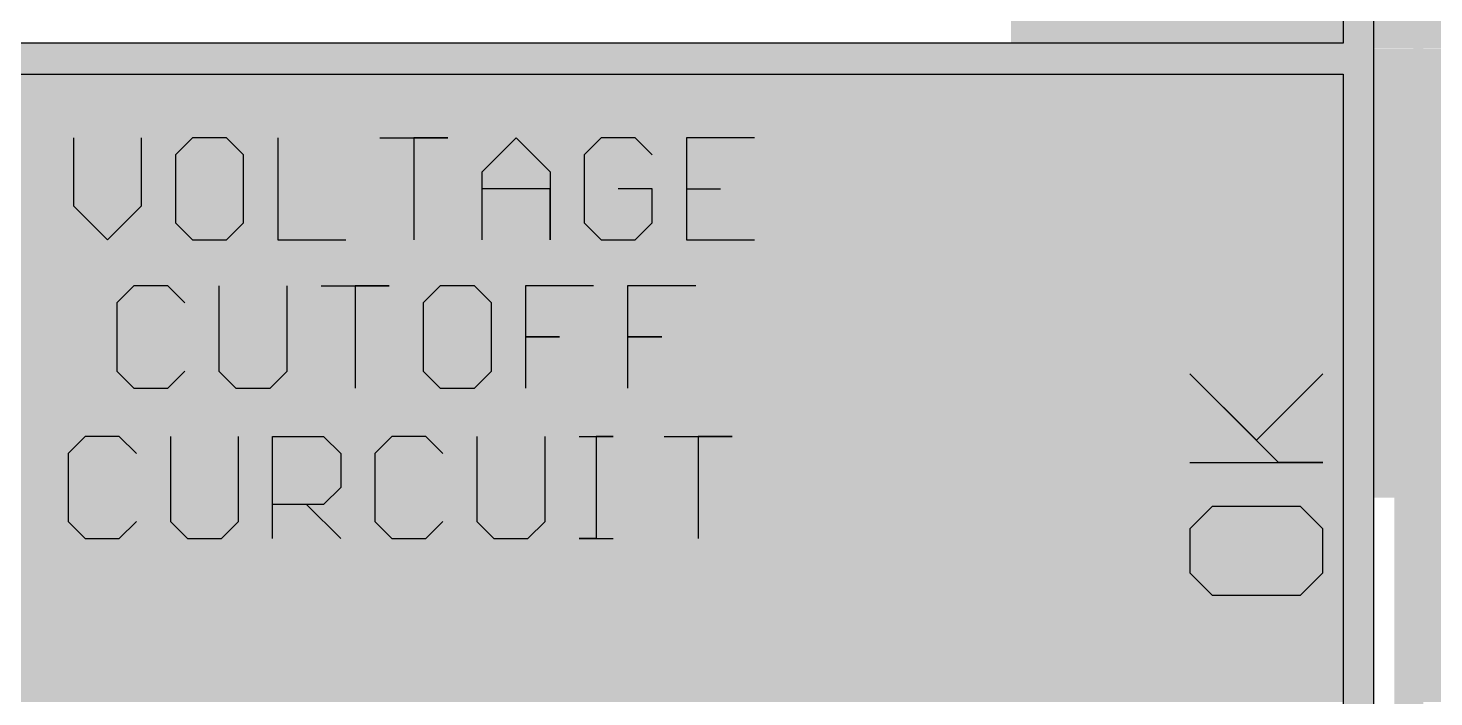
# Model space of a CAD drawing. Header units: millimetres. Extents: x 0.11 to 5.67, y 0.55 to 4.24.
# Drawn here: x 1.017 to 1.559, y 1.895 to 2.153 of the extents above; entities that cross this region are included whole.
import ezdxf

# ---------------------------------------------------------------- set-up
doc = ezdxf.new("R2010")
doc.units = ezdxf.units.MM
doc.header["$MEASUREMENT"] = 0
for name, color, linetype in [('BottomLayer', 5, 'Continuous'), ('BottomOverlay', 54, 'Continuous'), ('BottomPaste', 16, 'Continuous'), ('BottomSolder', 6, 'Continuous'), ('InternalPlane2', 16, 'Continuous'), ('Mechanical14', 56, 'Continuous'), ('Mechanical3', 76, 'Continuous'), ('TopLayer', 1, 'Continuous'), ('TopOverlay', 2, 'Continuous'), ('TopPaste', 8, 'Continuous'), ('TopSolder', 216, 'Continuous')]:
    doc.layers.add(name, color=color, linetype=linetype)

# ---------------------------------------------------------------- blocks, each defined once
blk = doc.blocks.new('SMC_79')
at = {"layer": 'TopLayer', "const_width": 0.02264}
for points in [[(-0.17274, 0.04134, 1), (-0.1501, 0.04134, 1)], [(-0.12746, 0.04134, 1), (-0.10482, 0.04134, 1)], [(0.10285, 0.04134, 1), (0.12549, 0.04134, 1)], [(0.14813, 0.04134, 1), (0.17077, 0.04134, 1)], [(-0.17274, -0.04134, 1), (-0.1501, -0.04134, 1)], [(-0.12746, -0.04134, 1), (-0.10482, -0.04134, 1)], [(0.10285, -0.04134, 1), (0.12549, -0.04134, 1)], [(0.14813, -0.04134, 1), (0.17077, -0.04134, 1)]]:
    blk.add_lwpolyline(points, format="xyb", close=True, dxfattribs=at)
at = {"layer": 'TopLayer'}
for points in [[(-0.16142, 0.06398), (-0.16142, -0.06398), (-0.11614, 0.06398), (-0.11614, -0.06398)], [(0.11417, 0.06398), (0.11417, -0.06398), (0.15945, 0.06398), (0.15945, -0.06398)], [(-0.18406, 0.04134), (-0.18406, -0.04134), (-0.0935, 0.04134), (-0.0935, -0.04134)], [(0.09154, 0.04134), (0.09154, -0.04134), (0.18209, 0.04134), (0.18209, -0.04134)]]:
    blk.add_solid(points, dxfattribs=at)
at = {"layer": 'TopOverlay', "const_width": 0.00787}
for points in [[(0.15846, 0.12205), (-0.16043, 0.12205)], [(-0.16043, 0.12205), (-0.16043, 0.07776)], [(0.15846, 0.12205), (0.15846, 0.07776)], [(0.04902, 0.06), (-0.05098, 0)], [(-0.05098, 0.06), (-0.05098, -0.06)], [(0.04902, 0.06), (0.04902, -0.06)], [(0.04902, -0.06), (-0.05098, 0)], [(-0.16043, -0.07776), (-0.16043, -0.12205)], [(0.15846, -0.07776), (0.15846, -0.12205)], [(0.15846, -0.12205), (-0.16043, -0.12205)]]:
    blk.add_lwpolyline(points, dxfattribs=at)
at = {"layer": 'TopOverlay', "const_width": 0.00394}
for points in [[(-0.1624, 0.12205, 1), (-0.15846, 0.12205, 1)], [(-0.1624, 0.12205, 1), (-0.15846, 0.12205, 1)], [(0.1565, 0.12205, 1), (0.16043, 0.12205, 1)], [(0.1565, 0.12205, 1), (0.16043, 0.12205, 1)], [(-0.1624, 0.07776, 1), (-0.15846, 0.07776, 1)], [(0.1565, 0.07776, 1), (0.16043, 0.07776, 1)], [(-0.05295, 0.06, 1), (-0.04902, 0.06, 1)], [(0.04705, 0.06, 1), (0.05098, 0.06, 1)], [(0.04705, 0.06, 1), (0.05098, 0.06, 1)], [(-0.05295, 0, 1), (-0.04902, 0, 1)], [(-0.05295, 0, 1), (-0.04902, 0, 1)], [(-0.05295, -0.06, 1), (-0.04902, -0.06, 1)], [(0.04705, -0.06, 1), (0.05098, -0.06, 1)], [(0.04705, -0.06, 1), (0.05098, -0.06, 1)], [(-0.1624, -0.07776, 1), (-0.15846, -0.07776, 1)], [(0.1565, -0.07776, 1), (0.16043, -0.07776, 1)], [(-0.1624, -0.12205, 1), (-0.15846, -0.12205, 1)], [(-0.1624, -0.12205, 1), (-0.15846, -0.12205, 1)], [(0.1565, -0.12205, 1), (0.16043, -0.12205, 1)], [(0.1565, -0.12205, 1), (0.16043, -0.12205, 1)]]:
    blk.add_lwpolyline(points, format="xyb", close=True, dxfattribs=at)
at = {"layer": 'TopPaste', "const_width": 0.02264}
for points in [[(-0.17274, 0.04134, 1), (-0.1501, 0.04134, 1)], [(-0.12746, 0.04134, 1), (-0.10482, 0.04134, 1)], [(0.10285, 0.04134, 1), (0.12549, 0.04134, 1)], [(0.14813, 0.04134, 1), (0.17077, 0.04134, 1)], [(-0.17274, -0.04134, 1), (-0.1501, -0.04134, 1)], [(-0.12746, -0.04134, 1), (-0.10482, -0.04134, 1)], [(0.10285, -0.04134, 1), (0.12549, -0.04134, 1)], [(0.14813, -0.04134, 1), (0.17077, -0.04134, 1)]]:
    blk.add_lwpolyline(points, format="xyb", close=True, dxfattribs=at)
at = {"layer": 'TopPaste'}
for points in [[(-0.16142, 0.06398), (-0.16142, -0.06398), (-0.11614, 0.06398), (-0.11614, -0.06398)], [(0.11417, 0.06398), (0.11417, -0.06398), (0.15945, 0.06398), (0.15945, -0.06398)], [(-0.18406, 0.04134), (-0.18406, -0.04134), (-0.0935, 0.04134), (-0.0935, -0.04134)], [(0.09154, 0.04134), (0.09154, -0.04134), (0.18209, 0.04134), (0.18209, -0.04134)]]:
    blk.add_solid(points, dxfattribs=at)
at = {"layer": 'TopSolder', "const_width": 0.02461}
for points in [[(-0.17372, 0.04134, 1), (-0.14911, 0.04134, 1)], [(-0.12844, 0.04134, 1), (-0.10384, 0.04134, 1)], [(0.10187, 0.04134, 1), (0.12648, 0.04134, 1)], [(0.14715, 0.04134, 1), (0.17175, 0.04134, 1)], [(-0.17372, -0.04134, 1), (-0.14911, -0.04134, 1)], [(-0.12844, -0.04134, 1), (-0.10384, -0.04134, 1)], [(0.10187, -0.04134, 1), (0.12648, -0.04134, 1)], [(0.14715, -0.04134, 1), (0.17175, -0.04134, 1)]]:
    blk.add_lwpolyline(points, format="xyb", close=True, dxfattribs=at)
at = {"layer": 'TopSolder'}
for points in [[(-0.16142, 0.06594), (-0.16142, -0.06594), (-0.11614, 0.06594), (-0.11614, -0.06594)], [(0.11417, 0.06594), (0.11417, -0.06594), (0.15945, 0.06594), (0.15945, -0.06594)], [(-0.18602, 0.04134), (-0.18602, -0.04134), (-0.09154, 0.04134), (-0.09154, -0.04134)], [(0.08957, 0.04134), (0.08957, -0.04134), (0.18406, 0.04134), (0.18406, -0.04134)]]:
    blk.add_solid(points, dxfattribs=at)
blk = doc.blocks.new('SOT_23_123__B_82')
at = {"layer": 'BottomLayer', "const_width": 0.02807}
for points in [[(0.06125, 0.04134), (0.03027, 0.04134)], [(-0.02975, 0.00134), (-0.06073, 0.00134)], [(0.06125, -0.03866), (0.03027, -0.03866)]]:
    blk.add_lwpolyline(points, dxfattribs=at)
at = {"layer": 'BottomLayer', "const_width": 0.01404}
for points in [[(0.02325, 0.04134, 1), (0.03729, 0.04134, 1)], [(0.05423, 0.04134, 1), (0.06827, 0.04134, 1)], [(-0.06775, 0.00134, 1), (-0.05371, 0.00134, 1)], [(-0.03677, 0.00134, 1), (-0.02273, 0.00134, 1)], [(0.02325, -0.03866, 1), (0.03729, -0.03866, 1)], [(0.05423, -0.03866, 1), (0.06827, -0.03866, 1)]]:
    blk.add_lwpolyline(points, format="xyb", close=True, dxfattribs=at)
at = {"layer": 'BottomOverlay', "const_width": 0.01}
for points in [[(-0.02424, 0.06134), (0.01576, 0.06134)], [(-0.02424, 0.06134), (-0.02424, 0.03134)], [(0.02576, 0.01134), (0.02576, -0.00866)], [(-0.02424, -0.02866), (-0.02424, -0.05866)], [(-0.02424, -0.05866), (0.01576, -0.05866)]]:
    blk.add_lwpolyline(points, dxfattribs=at)
at = {"layer": 'BottomOverlay', "const_width": 0.005}
for points in [[(-0.02674, 0.06134, 1), (-0.02174, 0.06134, 1)], [(-0.02674, 0.06134, 1), (-0.02174, 0.06134, 1)], [(0.01326, 0.06134, 1), (0.01826, 0.06134, 1)], [(-0.02674, 0.03134, 1), (-0.02174, 0.03134, 1)], [(0.02326, 0.01134, 1), (0.02826, 0.01134, 1)], [(0.02326, -0.00866, 1), (0.02826, -0.00866, 1)], [(-0.02674, -0.02866, 1), (-0.02174, -0.02866, 1)], [(-0.02674, -0.05866, 1), (-0.02174, -0.05866, 1)], [(-0.02674, -0.05866, 1), (-0.02174, -0.05866, 1)], [(0.01326, -0.05866, 1), (0.01826, -0.05866, 1)]]:
    blk.add_lwpolyline(points, format="xyb", close=True, dxfattribs=at)
at = {"layer": 'BottomPaste', "const_width": 0.02807}
for points in [[(0.06125, 0.04134), (0.03027, 0.04134)], [(-0.02975, 0.00134), (-0.06073, 0.00134)], [(0.06125, -0.03866), (0.03027, -0.03866)]]:
    blk.add_lwpolyline(points, dxfattribs=at)
at = {"layer": 'BottomPaste', "const_width": 0.01404}
for points in [[(0.02325, 0.04134, 1), (0.03729, 0.04134, 1)], [(0.05423, 0.04134, 1), (0.06827, 0.04134, 1)], [(-0.06775, 0.00134, 1), (-0.05371, 0.00134, 1)], [(-0.03677, 0.00134, 1), (-0.02273, 0.00134, 1)], [(0.02325, -0.03866, 1), (0.03729, -0.03866, 1)], [(0.05423, -0.03866, 1), (0.06827, -0.03866, 1)]]:
    blk.add_lwpolyline(points, format="xyb", close=True, dxfattribs=at)
at = {"layer": 'BottomSolder', "const_width": 0.03201}
for points in [[(0.06125, 0.04134), (0.03027, 0.04134)], [(-0.02975, 0.00134), (-0.06073, 0.00134)], [(0.06125, -0.03866), (0.03027, -0.03866)]]:
    blk.add_lwpolyline(points, dxfattribs=at)
at = {"layer": 'BottomSolder', "const_width": 0.016}
for points in [[(0.02227, 0.04134, 1), (0.03827, 0.04134, 1)], [(0.05325, 0.04134, 1), (0.06925, 0.04134, 1)], [(-0.06873, 0.00134, 1), (-0.05273, 0.00134, 1)], [(-0.03775, 0.00134, 1), (-0.02175, 0.00134, 1)], [(0.02227, -0.03866, 1), (0.03827, -0.03866, 1)], [(0.05325, -0.03866, 1), (0.06925, -0.03866, 1)]]:
    blk.add_lwpolyline(points, format="xyb", close=True, dxfattribs=at)
at = {"layer": 'Mechanical3'}
for p, q in [((-0.04429, 0.00132), (-0.0338, 0.01181)), ((-0.0338, 0.01181), (-0.0233, 0.00132)), ((-0.01281, -0.01967), (-0.01281, 0.01181)), ((-0.01281, 0.01181), (0.00294, 0.01181)), ((0.00294, 0.01181), (0.00819, 0.00656)), ((0.01868, 0.00656), (0.01868, 0.01181)), ((0.00819, 0.00656), (0.00819, -0.01443)), ((0.03967, -0.01443), (0.01868, 0.00656)), ((-0.04429, -0.01967), (-0.04429, 0.00132)), ((-0.0233, 0.00132), (-0.0233, -0.01967)), ((0.00819, -0.01443), (0.00294, -0.01967)), ((0.03967, -0.01967), (0.03967, -0.01443)), ((0.00294, -0.01967), (-0.01281, -0.01967)), ((0.01868, -0.01967), (0.03967, -0.01967))]:
    blk.add_line(p, q, dxfattribs=at)
blk = doc.blocks.new('RXE_250_FLAT_185')
at = {"layer": 'Mechanical14', "const_width": 0.00394}
blk.add_lwpolyline([(0.40689, 0.33465), (0.40689, 1.10906)], dxfattribs=at)

msp = doc.modelspace()

# ---------------------------------------------------------------- linework, layer by layer
at = {"layer": 'BottomLayer', "const_width": 0.00787}
for points in [[(1.39961, 2.10532), (1.39961, 2.25098)], [(1.39961, 2.15649), (1.63189, 2.15649)], [(1.39961, 2.14862), (1.63189, 2.14862)], [(1.39961, 2.14074), (1.63189, 2.14074)], [(0.72047, 2.13681), (1.52953, 2.13681)], [(1.52953, 1.57382), (1.52953, 2.13681)], [(1.54528, 2.0502), (1.63189, 2.13681)], [(0.72047, 2.13287), (1.52953, 2.13287)], [(1.39961, 2.13287), (1.62795, 2.13287)], [(0.91222, 2.12499), (1.52953, 2.12499)], [(1.39961, 2.12499), (1.62007, 2.12499)], [(0.93982, 2.11712), (1.52953, 2.11712)], [(1.39961, 2.11712), (1.6122, 2.11712)], [(0.95, 2.10925), (1.52953, 2.10925)], [(1.39961, 2.10925), (1.60432, 2.10925)], [(1.39961, 2.10532), (1.45472, 2.0502)], [(0.95665, 2.10137), (1.52953, 2.10137)], [(1.40355, 2.10137), (1.59645, 2.10137)], [(0.96122, 2.0935), (1.52953, 2.0935)], [(1.41142, 2.0935), (1.58858, 2.0935)], [(0.96424, 2.08562), (1.52953, 2.08562)], [(1.4193, 2.08562), (1.5807, 2.08562)], [(0.96597, 2.07775), (1.52953, 2.07775)], [(1.42717, 2.07775), (1.57283, 2.07775)], [(0.96654, 2.06988), (1.52953, 2.06988)], [(1.43505, 2.06988), (1.56495, 2.06988)], [(0.96597, 2.062), (1.52953, 2.062)], [(1.44292, 2.062), (1.55708, 2.062)], [(0.96424, 2.05413), (1.52953, 2.05413)], [(1.45079, 2.05413), (1.54921, 2.05413)], [(1.45472, 2.0502), (1.54528, 2.0502)], [(0.96121, 2.04625), (1.52953, 2.04625)], [(0.95665, 2.03838), (1.52953, 2.03838)], [(1.54724, 1.83465), (1.54724, 2.03259)], [(0.94999, 2.03051), (1.52953, 2.03051)], [(1.54724, 2.03051), (1.55081, 2.03051)], [(0.9398, 2.02263), (1.52953, 2.02263)], [(1.54896, 1.98991), (1.54896, 2.0209)], [(0.72047, 2.01476), (1.52953, 2.01476)], [(0.72047, 2.00688), (1.52953, 2.00688)], [(1.55289, 2.00541), (1.5748, 2.00541)], [(0.72047, 1.99901), (1.52953, 1.99901)], [(0.72047, 1.99114), (1.52953, 1.99114)], [(0.72047, 1.98326), (1.52953, 1.98326)], [(0.72047, 1.97539), (1.52953, 1.97539)], [(1.54724, 1.97539), (1.55342, 1.97539)], [(0.72047, 1.96751), (1.52953, 1.96751)], [(1.54724, 1.96751), (1.56191, 1.96751)], [(0.72047, 1.95964), (1.52953, 1.95964)], [(1.54724, 1.95964), (1.71708, 1.95964)], [(0.72047, 1.95177), (1.52953, 1.95177)], [(1.54724, 1.95177), (1.59761, 1.95177)], [(0.72047, 1.94389), (1.52953, 1.94389)], [(1.54724, 1.94389), (1.59076, 1.94389)], [(0.72047, 1.93602), (1.52953, 1.93602)], [(1.54724, 1.93602), (1.58767, 1.93602)], [(0.72047, 1.92814), (1.52953, 1.92814)], [(1.54724, 1.92814), (1.58699, 1.92814)], [(0.72047, 1.92027), (1.52953, 1.92027)], [(1.54724, 1.92027), (1.58699, 1.92027)], [(0.72047, 1.9124), (1.52953, 1.9124)], [(1.54724, 1.9124), (1.58699, 1.9124)], [(0.72047, 1.90452), (1.52953, 1.90452)], [(1.54724, 1.90452), (1.58699, 1.90452)], [(0.72047, 1.89665), (1.52953, 1.89665)], [(1.54724, 1.89665), (1.58708, 1.89665)]]:
    msp.add_lwpolyline(points, dxfattribs=at)
at = {"layer": 'BottomLayer', "const_width": 0.00394}
for points in [[(1.39764, 2.15649, 1), (1.40157, 2.15649, 1)], [(1.39764, 2.14862, 1), (1.40157, 2.14862, 1)], [(1.39764, 2.14074, 1), (1.40157, 2.14074, 1)], [(1.52756, 2.13681, 1), (1.5315, 2.13681, 1)], [(1.52756, 2.13681, 1), (1.5315, 2.13681, 1)], [(1.39764, 2.13287, 1), (1.40157, 2.13287, 1)], [(1.52756, 2.13287, 1), (1.5315, 2.13287, 1)], [(1.39764, 2.12499, 1), (1.40157, 2.12499, 1)], [(1.52756, 2.12499, 1), (1.5315, 2.12499, 1)], [(1.39764, 2.11712, 1), (1.40157, 2.11712, 1)], [(1.52756, 2.11712, 1), (1.5315, 2.11712, 1)], [(1.39764, 2.10925, 1), (1.40157, 2.10925, 1)], [(1.52756, 2.10925, 1), (1.5315, 2.10925, 1)], [(1.39764, 2.10532, 1), (1.40157, 2.10532, 1)], [(1.39764, 2.10532, 1), (1.40157, 2.10532, 1)], [(1.40158, 2.10137, 1), (1.40552, 2.10137, 1)], [(1.52756, 2.10137, 1), (1.5315, 2.10137, 1)], [(1.40945, 2.0935, 1), (1.41339, 2.0935, 1)], [(1.52756, 2.0935, 1), (1.5315, 2.0935, 1)], [(1.41733, 2.08562, 1), (1.42127, 2.08562, 1)], [(1.52756, 2.08562, 1), (1.5315, 2.08562, 1)], [(1.4252, 2.07775, 1), (1.42914, 2.07775, 1)], [(1.52756, 2.07775, 1), (1.5315, 2.07775, 1)], [(1.43308, 2.06988, 1), (1.43701, 2.06988, 1)], [(1.52756, 2.06988, 1), (1.5315, 2.06988, 1)], [(1.44095, 2.062, 1), (1.44489, 2.062, 1)], [(1.52756, 2.062, 1), (1.5315, 2.062, 1)], [(1.55511, 2.062, 1), (1.55905, 2.062, 1)], [(1.44882, 2.05413, 1), (1.45276, 2.05413, 1)], [(1.52756, 2.05413, 1), (1.5315, 2.05413, 1)], [(1.54724, 2.05413, 1), (1.55118, 2.05413, 1)], [(1.45276, 2.0502, 1), (1.45669, 2.0502, 1)], [(1.45276, 2.0502, 1), (1.45669, 2.0502, 1)], [(1.54331, 2.0502, 1), (1.54724, 2.0502, 1)], [(1.54331, 2.0502, 1), (1.54724, 2.0502, 1)], [(1.52756, 2.04625, 1), (1.5315, 2.04625, 1)], [(1.52756, 2.03838, 1), (1.5315, 2.03838, 1)], [(1.54528, 2.03259, 1), (1.54921, 2.03259, 1)], [(1.54528, 2.03259, 1), (1.54921, 2.03259, 1)], [(1.54528, 2.03259, 1), (1.54921, 2.03259, 1)], [(1.55058, 2.03404, 1), (1.55452, 2.03404, 1)], [(1.55058, 2.03404, 1), (1.55452, 2.03404, 1)], [(1.55058, 2.03404, 1), (1.55452, 2.03404, 1)], [(1.52756, 2.03051, 1), (1.5315, 2.03051, 1)], [(1.54528, 2.03051, 1), (1.54921, 2.03051, 1)], [(1.54884, 2.03051, 1), (1.55278, 2.03051, 1)], [(1.52756, 2.02263, 1), (1.5315, 2.02263, 1)], [(1.54699, 2.0209, 1), (1.55093, 2.0209, 1)], [(1.54699, 2.0209, 1), (1.55093, 2.0209, 1)], [(1.52756, 2.01476, 1), (1.5315, 2.01476, 1)], [(1.52756, 2.00688, 1), (1.5315, 2.00688, 1)], [(1.55093, 2.00541, 1), (1.55486, 2.00541, 1)], [(1.52756, 1.99901, 1), (1.5315, 1.99901, 1)], [(1.52756, 1.99114, 1), (1.5315, 1.99114, 1)], [(1.54699, 1.98991, 1), (1.55093, 1.98991, 1)], [(1.54699, 1.98991, 1), (1.55093, 1.98991, 1)], [(1.52756, 1.98326, 1), (1.5315, 1.98326, 1)], [(1.52756, 1.97539, 1), (1.5315, 1.97539, 1)], [(1.54528, 1.97539, 1), (1.54921, 1.97539, 1)], [(1.55146, 1.97539, 1), (1.55539, 1.97539, 1)], [(1.52756, 1.96751, 1), (1.5315, 1.96751, 1)], [(1.54528, 1.96751, 1), (1.54921, 1.96751, 1)], [(1.55994, 1.96751, 1), (1.56388, 1.96751, 1)], [(1.52756, 1.95964, 1), (1.5315, 1.95964, 1)], [(1.54528, 1.95964, 1), (1.54921, 1.95964, 1)], [(1.52756, 1.95177, 1), (1.5315, 1.95177, 1)], [(1.54528, 1.95177, 1), (1.54921, 1.95177, 1)], [(1.52756, 1.94389, 1), (1.5315, 1.94389, 1)], [(1.54528, 1.94389, 1), (1.54921, 1.94389, 1)], [(1.52756, 1.93602, 1), (1.5315, 1.93602, 1)], [(1.54528, 1.93602, 1), (1.54921, 1.93602, 1)], [(1.52756, 1.92814, 1), (1.5315, 1.92814, 1)], [(1.54528, 1.92814, 1), (1.54921, 1.92814, 1)], [(1.52756, 1.92027, 1), (1.5315, 1.92027, 1)], [(1.54528, 1.92027, 1), (1.54921, 1.92027, 1)], [(1.52756, 1.9124, 1), (1.5315, 1.9124, 1)], [(1.54528, 1.9124, 1), (1.54921, 1.9124, 1)], [(1.52756, 1.90452, 1), (1.5315, 1.90452, 1)], [(1.54528, 1.90452, 1), (1.54921, 1.90452, 1)], [(1.52756, 1.89665, 1), (1.5315, 1.89665, 1)], [(1.54528, 1.89665, 1), (1.54921, 1.89665, 1)]]:
    msp.add_lwpolyline(points, format="xyb", close=True, dxfattribs=at)
at = {"layer": 'BottomLayer', "const_width": 0.00787}
for points in [[(1.55255, 2.03404, -0.078076), (1.54724, 2.03259)], [(1.55255, 2.03404, -0.078076), (1.54724, 2.03259)], [(1.54896, 2.0209, -0.134172), (1.55255, 2.03404)], [(1.60065, 1.98991, -1), (1.54896, 1.98991)]]:
    msp.add_lwpolyline(points, format="xyb", dxfattribs=at)
at = {"layer": 'InternalPlane2'}
for p, q in [((1.52357, 2.52264), (1.52357, 2.1467)), ((1.53548, 2.14075), (1.53548, 2.52264)), ((1.52357, 2.1467), (0.72285, 2.1467)), ((1.53548, 1.78101), (1.53548, 2.14075)), ((0.72285, 2.13479), (1.52357, 2.13479)), ((1.52357, 2.13479), (1.52357, 1.77854))]:
    msp.add_line(p, q, dxfattribs=at)
at = {"layer": 'InternalPlane2', "const_width": 0.01181}
for points in [[(1.52953, 1.77854), (1.52953, 2.52264)], [(0.70276, 2.14075), (1.52953, 2.14075)], [(1.52953, 1.77854), (1.52953, 2.14075)]]:
    msp.add_lwpolyline(points, dxfattribs=at)
at = {"layer": 'InternalPlane2'}
for points, const_width in [([(1.52657, 2.14075, 1), (1.53248, 2.14075, 1)], 0.00591), ([(1.52657, 2.14075, 1), (1.53248, 2.14075, 1)], 0.00591), ([(1.56087, 1.91732, 1), (1.58677, 1.91732, 1)], 0.02591)]:
    msp.add_lwpolyline(points, format="xyb", close=True, dxfattribs=dict(at, const_width=const_width))
at = {"layer": 'TopLayer'}
for points, const_width in [([(0.72047, 2.13681), (1.52953, 2.13681)], 0.00787), ([(1.52953, 1.57776), (1.52953, 2.13681)], 0.00787), ([(1.54713, 2.13878), (1.67913, 2.13878)], 0.00787), ([(1.54724, 2.07988), (1.54724, 2.13681)], 0.00787), ([(0.72047, 2.13287), (1.52953, 2.13287)], 0.00787), ([(1.54724, 2.13287), (1.97787, 2.13287)], 0.00787), ([(0.91222, 2.12499), (1.52953, 2.12499)], 0.00787), ([(1.54724, 2.12499), (1.97787, 2.12499)], 0.00787), ([(0.93982, 2.11712), (1.52953, 2.11712)], 0.00787), ([(1.54724, 2.11712), (1.73794, 2.11712)], 0.00787), ([(0.95, 2.10925), (1.52953, 2.10925)], 0.00787), ([(1.54724, 2.10925), (1.73019, 2.10925)], 0.00787), ([(0.95665, 2.10137), (1.52953, 2.10137)], 0.00787), ([(1.54724, 2.10137), (1.72835, 2.10137)], 0.00787), ([(0.96122, 2.0935), (1.52953, 2.0935)], 0.00787), ([(1.54724, 2.0935), (1.72835, 2.0935)], 0.00787), ([(0.96424, 2.08562), (1.52953, 2.08562)], 0.00787), ([(1.54724, 2.08562), (1.55649, 2.08562)], 0.00787), ([(0.96597, 2.07775), (1.52953, 2.07775)], 0.00787), ([(0.96654, 2.06988), (1.52953, 2.06988)], 0.00787), ([(0.96597, 2.062), (1.52953, 2.062)], 0.00787), ([(0.96424, 2.05413), (1.52953, 2.05413)], 0.00787), ([(1.3878, 2.0187), (1.39567, 2.01083)], 0.07874), ([(0.96121, 2.04625), (1.52953, 2.04625)], 0.00787), ([(1.39567, 2.01083), (1.5935, 2.01083)], 0.07874), ([(0.95665, 2.03838), (1.52953, 2.03838)], 0.00787), ([(0.94999, 2.03051), (1.52953, 2.03051)], 0.00787), ([(0.9398, 2.02263), (1.52953, 2.02263)], 0.00787), ([(0.72047, 2.01476), (1.52953, 2.01476)], 0.00787), ([(0.72047, 2.00688), (1.52953, 2.00688)], 0.00787), ([(0.72047, 1.99901), (1.52953, 1.99901)], 0.00787), ([(0.72047, 1.99114), (1.52953, 1.99114)], 0.00787), ([(0.72047, 1.98326), (1.52953, 1.98326)], 0.00787), ([(0.72047, 1.97539), (1.52953, 1.97539)], 0.00787), ([(0.72047, 1.96751), (1.52953, 1.96751)], 0.00787), ([(0.72047, 1.95964), (1.52953, 1.95964)], 0.00787), ([(0.72047, 1.95177), (1.52953, 1.95177)], 0.00787), ([(0.72047, 1.94389), (1.52953, 1.94389)], 0.00787), ([(1.54724, 1.87008), (1.54724, 1.94177)], 0.00787), ([(0.72047, 1.93602), (1.52953, 1.93602)], 0.00787), ([(1.54724, 1.93602), (1.55651, 1.93602)], 0.00787), ([(0.72047, 1.92814), (1.52953, 1.92814)], 0.00787), ([(1.54724, 1.92814), (1.76432, 1.92814)], 0.00787), ([(0.72047, 1.92027), (1.52953, 1.92027)], 0.00787), ([(1.54724, 1.92027), (1.77219, 1.92027)], 0.00787), ([(0.72047, 1.9124), (1.52953, 1.9124)], 0.00787), ([(1.54724, 1.9124), (1.78007, 1.9124)], 0.00787), ([(0.72047, 1.90452), (1.52953, 1.90452)], 0.00787), ([(1.54724, 1.90452), (2.30906, 1.90452)], 0.00787), ([(0.72047, 1.89665), (1.52953, 1.89665)], 0.00787), ([(1.54724, 1.89665), (2.30906, 1.89665)], 0.00787)]:
    msp.add_lwpolyline(points, dxfattribs=dict(at, const_width=const_width))
for points, const_width in [([(1.52756, 2.13681, 1), (1.5315, 2.13681, 1)], 0.00394), ([(1.52756, 2.13681, 1), (1.5315, 2.13681, 1)], 0.00394), ([(1.54517, 2.13878, 1), (1.5491, 2.13878, 1)], 0.00394), ([(1.54528, 2.13681, 1), (1.54921, 2.13681, 1)], 0.00394), ([(1.52756, 2.13287, 1), (1.5315, 2.13287, 1)], 0.00394), ([(1.54528, 2.13287, 1), (1.54921, 2.13287, 1)], 0.00394), ([(1.52756, 2.12499, 1), (1.5315, 2.12499, 1)], 0.00394), ([(1.54528, 2.12499, 1), (1.54921, 2.12499, 1)], 0.00394), ([(1.52756, 2.11712, 1), (1.5315, 2.11712, 1)], 0.00394), ([(1.54528, 2.11712, 1), (1.54921, 2.11712, 1)], 0.00394), ([(1.52756, 2.10925, 1), (1.5315, 2.10925, 1)], 0.00394), ([(1.54528, 2.10925, 1), (1.54921, 2.10925, 1)], 0.00394), ([(1.52756, 2.10137, 1), (1.5315, 2.10137, 1)], 0.00394), ([(1.54528, 2.10137, 1), (1.54921, 2.10137, 1)], 0.00394), ([(1.52756, 2.0935, 1), (1.5315, 2.0935, 1)], 0.00394), ([(1.54528, 2.0935, 1), (1.54921, 2.0935, 1)], 0.00394), ([(1.52756, 2.08562, 1), (1.5315, 2.08562, 1)], 0.00394), ([(1.54528, 2.08562, 1), (1.54921, 2.08562, 1)], 0.00394), ([(1.55452, 2.08562, 1), (1.55846, 2.08562, 1)], 0.00394), ([(1.52756, 2.07775, 1), (1.5315, 2.07775, 1)], 0.00394), ([(1.54528, 2.07988, 1), (1.54921, 2.07988, 1)], 0.00394), ([(1.54528, 2.07988, 1), (1.54921, 2.07988, 1)], 0.00394), ([(1.52756, 2.06988, 1), (1.5315, 2.06988, 1)], 0.00394), ([(1.52756, 2.062, 1), (1.5315, 2.062, 1)], 0.00394), ([(1.36811, 2.0187, 1), (1.40748, 2.0187, 1)], 0.03937), ([(1.52756, 2.05413, 1), (1.5315, 2.05413, 1)], 0.00394), ([(1.37598, 2.01083, 1), (1.41535, 2.01083, 1)], 0.03937), ([(1.37598, 2.01083, 1), (1.41535, 2.01083, 1)], 0.03937), ([(1.52756, 2.04625, 1), (1.5315, 2.04625, 1)], 0.00394), ([(1.57382, 2.01083, 1), (1.61319, 2.01083, 1)], 0.03937), ([(1.52756, 2.03838, 1), (1.5315, 2.03838, 1)], 0.00394), ([(1.52756, 2.03051, 1), (1.5315, 2.03051, 1)], 0.00394), ([(1.52756, 2.02263, 1), (1.5315, 2.02263, 1)], 0.00394), ([(1.52756, 2.01476, 1), (1.5315, 2.01476, 1)], 0.00394), ([(1.52756, 2.00688, 1), (1.5315, 2.00688, 1)], 0.00394), ([(1.52756, 1.99901, 1), (1.5315, 1.99901, 1)], 0.00394), ([(1.52756, 1.99114, 1), (1.5315, 1.99114, 1)], 0.00394), ([(1.52756, 1.98326, 1), (1.5315, 1.98326, 1)], 0.00394), ([(1.52756, 1.97539, 1), (1.5315, 1.97539, 1)], 0.00394), ([(1.52756, 1.96751, 1), (1.5315, 1.96751, 1)], 0.00394), ([(1.52756, 1.95964, 1), (1.5315, 1.95964, 1)], 0.00394), ([(1.52756, 1.95177, 1), (1.5315, 1.95177, 1)], 0.00394), ([(1.52756, 1.94389, 1), (1.5315, 1.94389, 1)], 0.00394), ([(1.54528, 1.94177, 1), (1.54921, 1.94177, 1)], 0.00394), ([(1.54528, 1.94177, 1), (1.54921, 1.94177, 1)], 0.00394), ([(1.52756, 1.93602, 1), (1.5315, 1.93602, 1)], 0.00394), ([(1.54528, 1.93602, 1), (1.54921, 1.93602, 1)], 0.00394), ([(1.55455, 1.93602, 1), (1.55848, 1.93602, 1)], 0.00394), ([(1.52756, 1.92814, 1), (1.5315, 1.92814, 1)], 0.00394), ([(1.54528, 1.92814, 1), (1.54921, 1.92814, 1)], 0.00394), ([(1.52756, 1.92027, 1), (1.5315, 1.92027, 1)], 0.00394), ([(1.54528, 1.92027, 1), (1.54921, 1.92027, 1)], 0.00394), ([(1.52756, 1.9124, 1), (1.5315, 1.9124, 1)], 0.00394), ([(1.54528, 1.9124, 1), (1.54921, 1.9124, 1)], 0.00394), ([(1.52756, 1.90452, 1), (1.5315, 1.90452, 1)], 0.00394), ([(1.54528, 1.90452, 1), (1.54921, 1.90452, 1)], 0.00394), ([(1.52756, 1.89665, 1), (1.5315, 1.89665, 1)], 0.00394), ([(1.54528, 1.89665, 1), (1.54921, 1.89665, 1)], 0.00394)]:
    msp.add_lwpolyline(points, format="xyb", close=True, dxfattribs=dict(at, const_width=const_width))
at = {"layer": 'TopLayer', "const_width": 0.00787}
for points in [[(1.54724, 2.07988, -0.178307), (1.57087, 2.08858)], [(1.57087, 1.93307, -0.178307), (1.54724, 1.94177)]]:
    msp.add_lwpolyline(points, format="xyb", dxfattribs=at)
at = {"layer": 'TopOverlay'}
for p, q in [((1.03445, 2.11022), (1.03445, 2.08399)), ((1.06069, 2.08399), (1.06069, 2.11022)), ((1.08037, 2.11022), (1.07381, 2.10366)), ((1.09348, 2.11022), (1.08037, 2.11022)), ((1.10004, 2.10366), (1.09348, 2.11022)), ((1.11316, 2.11022), (1.11316, 2.07087)), ((1.15252, 2.11022), (1.17876, 2.11022)), ((1.17876, 2.11022), (1.16564, 2.11022)), ((1.16564, 2.11022), (1.16564, 2.07087)), ((1.19188, 2.0971), (1.205, 2.11022)), ((1.205, 2.11022), (1.21812, 2.0971)), ((1.2378, 2.11022), (1.23124, 2.10366)), ((1.25091, 2.11022), (1.2378, 2.11022)), ((1.25747, 2.10366), (1.25091, 2.11022)), ((1.29683, 2.11022), (1.27059, 2.11022)), ((1.27059, 2.11022), (1.27059, 2.07087)), ((1.07381, 2.10366), (1.07381, 2.07743)), ((1.10004, 2.07743), (1.10004, 2.10366)), ((1.23124, 2.10366), (1.23124, 2.07743)), ((1.19188, 2.07087), (1.19188, 2.0971)), ((1.21812, 2.0971), (1.21812, 2.07087)), ((1.21812, 2.09054), (1.19188, 2.09054)), ((1.21812, 2.07087), (1.21812, 2.09054)), ((1.25747, 2.09054), (1.24435, 2.09054)), ((1.25747, 2.07743), (1.25747, 2.09054)), ((1.27059, 2.09054), (1.28371, 2.09054)), ((1.03445, 2.08399), (1.04757, 2.07087)), ((1.04757, 2.07087), (1.06069, 2.08399)), ((1.07381, 2.07743), (1.08037, 2.07087)), ((1.09348, 2.07087), (1.10004, 2.07743)), ((1.23124, 2.07743), (1.2378, 2.07087)), ((1.25091, 2.07087), (1.25747, 2.07743)), ((1.08037, 2.07087), (1.09348, 2.07087)), ((1.11316, 2.07087), (1.1394, 2.07087)), ((1.2378, 2.07087), (1.25091, 2.07087)), ((1.27059, 2.07087), (1.29683, 2.07087)), ((1.05774, 2.05314), (1.05118, 2.04658)), ((1.07086, 2.05314), (1.05774, 2.05314)), ((1.07742, 2.04658), (1.07086, 2.05314)), ((1.09054, 2.05314), (1.09054, 2.02034)), ((1.11678, 2.02034), (1.11678, 2.05314)), ((1.1299, 2.05314), (1.15613, 2.05314)), ((1.15613, 2.05314), (1.14301, 2.05314)), ((1.14301, 2.05314), (1.14301, 2.01378)), ((1.17581, 2.05314), (1.16925, 2.04658)), ((1.18893, 2.05314), (1.17581, 2.05314)), ((1.19549, 2.04658), (1.18893, 2.05314)), ((1.23485, 2.05314), (1.20861, 2.05314)), ((1.20861, 2.05314), (1.20861, 2.03346)), ((1.27421, 2.05314), (1.24797, 2.05314)), ((1.24797, 2.05314), (1.24797, 2.03346)), ((1.05118, 2.04658), (1.05118, 2.02034)), ((1.16925, 2.04658), (1.16925, 2.02034)), ((1.19549, 2.02034), (1.19549, 2.04658)), ((1.20861, 2.03346), (1.22173, 2.03346)), ((1.22173, 2.03346), (1.20861, 2.03346)), ((1.20861, 2.03346), (1.20861, 2.01378)), ((1.24797, 2.03346), (1.26109, 2.03346)), ((1.26109, 2.03346), (1.24797, 2.03346)), ((1.24797, 2.03346), (1.24797, 2.01378)), ((1.05118, 2.02034), (1.05774, 2.01378)), ((1.07086, 2.01378), (1.07742, 2.02034)), ((1.09054, 2.02034), (1.0971, 2.01378)), ((1.11022, 2.01378), (1.11678, 2.02034)), ((1.16925, 2.02034), (1.17581, 2.01378)), ((1.18893, 2.01378), (1.19549, 2.02034)), ((1.49869, 1.98512), (1.46458, 2.01923)), ((1.46458, 2.01923), (1.49017, 1.99365)), ((1.49017, 1.99365), (1.51575, 2.01923)), ((1.05774, 2.01378), (1.07086, 2.01378)), ((1.0971, 2.01378), (1.11022, 2.01378)), ((1.17581, 2.01378), (1.18893, 2.01378)), ((1.03904, 1.99507), (1.03248, 1.98851)), ((1.05216, 1.99507), (1.03904, 1.99507)), ((1.05872, 1.98851), (1.05216, 1.99507)), ((1.07184, 1.99507), (1.07184, 1.96227)), ((1.09808, 1.96227), (1.09808, 1.99507)), ((1.1112, 1.95571), (1.1112, 1.99507)), ((1.1112, 1.99507), (1.13087, 1.99507)), ((1.13087, 1.99507), (1.13743, 1.98851)), ((1.15711, 1.99507), (1.15055, 1.98851)), ((1.17023, 1.99507), (1.15711, 1.99507)), ((1.17679, 1.98851), (1.17023, 1.99507)), ((1.18991, 1.99507), (1.18991, 1.96227)), ((1.21615, 1.96227), (1.21615, 1.99507)), ((1.22927, 1.99507), (1.24239, 1.99507)), ((1.24239, 1.99507), (1.23583, 1.99507)), ((1.23583, 1.99507), (1.23583, 1.95571)), ((1.26207, 1.99507), (1.2883, 1.99507)), ((1.2883, 1.99507), (1.27518, 1.99507)), ((1.27518, 1.99507), (1.27518, 1.95571)), ((1.03248, 1.98851), (1.03248, 1.96227)), ((1.13743, 1.98851), (1.13743, 1.97539)), ((1.15055, 1.98851), (1.15055, 1.96227)), ((1.46458, 1.98512), (1.51575, 1.98512)), ((1.51575, 1.98512), (1.49869, 1.98512)), ((1.13743, 1.97539), (1.13087, 1.96883)), ((1.13087, 1.96883), (1.1112, 1.96883)), ((1.12431, 1.96883), (1.13743, 1.95571)), ((1.47311, 1.96807), (1.46458, 1.95954)), ((1.50722, 1.96807), (1.47311, 1.96807)), ((1.51575, 1.95954), (1.50722, 1.96807)), ((1.03248, 1.96227), (1.03904, 1.95571)), ((1.05216, 1.95571), (1.05872, 1.96227)), ((1.07184, 1.96227), (1.0784, 1.95571)), ((1.09152, 1.95571), (1.09808, 1.96227)), ((1.15055, 1.96227), (1.15711, 1.95571)), ((1.17023, 1.95571), (1.17679, 1.96227)), ((1.18991, 1.96227), (1.19647, 1.95571)), ((1.20959, 1.95571), (1.21615, 1.96227)), ((1.03904, 1.95571), (1.05216, 1.95571)), ((1.0784, 1.95571), (1.09152, 1.95571)), ((1.15711, 1.95571), (1.17023, 1.95571)), ((1.19647, 1.95571), (1.20959, 1.95571)), ((1.23583, 1.95571), (1.22927, 1.95571)), ((1.22927, 1.95571), (1.24239, 1.95571)), ((1.46458, 1.95954), (1.46458, 1.94248)), ((1.51575, 1.94248), (1.51575, 1.95954)), ((1.46458, 1.94248), (1.47311, 1.93396)), ((1.50722, 1.93396), (1.51575, 1.94248)), ((1.47311, 1.93396), (1.50722, 1.93396))]:
    msp.add_line(p, q, dxfattribs=at)

# ---------------------------------------------------------------- block references
for name, p, rotation in [('RXE_250_FLAT_185', (1.14567, 1.17372), 360), ('SMC_79', (1.73032, 2.01083), 180), ('SOT_23_123__B_82', (1.61614, 1.95965), 90)]:
    msp.add_blockref(name, p, dxfattribs=dict(rotation=rotation))

doc.saveas('drawing.dxf')
